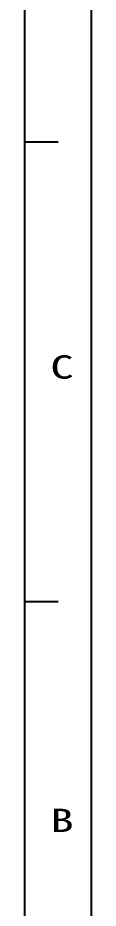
# Model space of a CAD drawing. Extents: x 0 to 951, y -2 to 427.
# Drawn here: x 410 to 420, y 102.5 to 236.1 of the extents above; entities that cross this region are included whole.
import ezdxf
from ezdxf.enums import TextEntityAlignment as Align

# ---------------------------------------------------------------- set-up
doc = ezdxf.new("R2010")
doc.units = 0
doc.header["$LTSCALE"] = 23.1
doc.header["$MEASUREMENT"] = 0
doc.layers.get('0').update_dxf_attribs({"linetype": 'CONTINUOUS'})
doc.styles.add('TEXTSTYLE_0', font='txt', dxfattribs={"width": 0.8})

msp = doc.modelspace()

# ---------------------------------------------------------------- linework, layer by layer
at = {"color": 7, "linetype": 'Continuous'}
for p, q in [((420, 0), (420, 297)), ((410, 282.17), (410, 197.17)), ((410, 217.5), (415, 217.5)), ((410, 148.5), (415, 148.5))]:
    msp.add_line(p, q, dxfattribs=at)
at = {"linetype": 'Continuous'}
msp.add_line((410, 287), (410, 10), dxfattribs=at)

# ---------------------------------------------------------------- texts
at = {"color": 7, "linetype": 'Continuous', "style": 'TEXTSTYLE_0', "width": 1.5}
for s, p, p2 in [('C', (413.85, 181.93), (417.35, 181.93)), ('B', (413.85, 113.88), (417.35, 113.88))]:
    msp.add_text(s, height=3.5, dxfattribs=at).set_placement(p, p2, align=Align.FIT)

doc.saveas('drawing.dxf')
